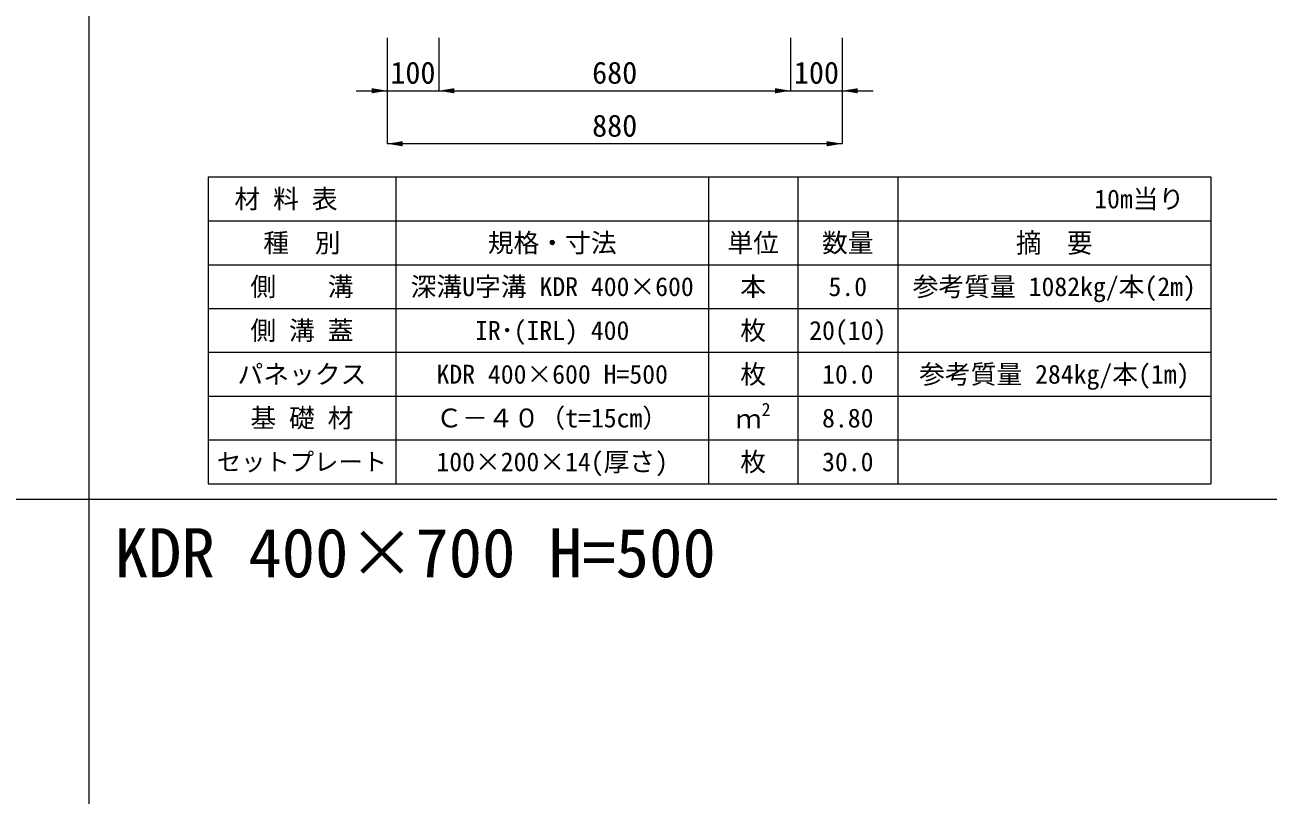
# Model space of a CAD drawing. Units: millimetres at full size. Extents: x 172874 to 217143, y 854931 to 903297.
# Drawn here: x 202619 to 205023, y 869559 to 871049 of the extents above; entities that cross this region are included whole.
import ezdxf
from ezdxf.enums import TextEntityAlignment as Align

# ---------------------------------------------------------------- set-up
doc = ezdxf.new("R2010")
doc.units = ezdxf.units.MM
doc.header["$LTSCALE"] = 20
for name, color, linetype, lineweight in [('Defpoints_3', 8, 'Continuous', 0), ('図枠', 5, 'Continuous', 13), ('寸法・材料表', 7, 'Continuous', 13), ('寸法線', 7, 'Continuous', 13)]:
    doc.layers.add(name, color=color, linetype=linetype, lineweight=lineweight)
doc.layers.add('文字', color=7, linetype='Continuous')
doc.styles.add('ＭＳ ゴシック', font='')
doc.styles.add('ＭＳ Ｐゴシック', font='')
doc.styles.get('ＭＳ ゴシック').set_extended_font_data('MS Gothic')
doc.styles.get('ＭＳ Ｐゴシック').set_extended_font_data('MS PGothic')

# ---------------------------------------------------------------- blocks, each defined once
blk = doc.blocks.new('filled_arrow')
at = {"color": 0, "linetype": 'Continuous', "lineweight": -2}
blk.add_solid([(7.5, 1.25), (0, 0), (7.5, -1.25)], dxfattribs=at)

msp = doc.modelspace()

# ---------------------------------------------------------------- linework, layer by layer
at = {"layer": 'Defpoints_3'}
for p, q in [((202973.45, 870754.4), (204912.35, 870754.4)), ((202973.45, 870754.4), (202973.45, 870669.22)), ((203336.45, 870754.4), (203336.45, 870669.22)), ((203941.45, 870754.4), (203941.45, 870669.22)), ((204113.75, 870754.4), (204113.75, 870669.22)), ((204307.35, 870754.4), (204307.35, 870669.22)), ((204912.35, 870754.4), (204912.35, 870669.22))]:
    msp.add_line(p, q, dxfattribs=at)
at = {"layer": '図枠'}
for p, q in [((202742.9, 874031.02), (202742.9, 855531.02)), ((196742.9, 870131.02), (217142.9, 870131.02))]:
    msp.add_line(p, q, dxfattribs=at)
at = {"layer": '寸法・材料表'}
for p, q in [((202973.45, 870669.22), (204912.35, 870669.22)), ((202973.45, 870669.22), (202973.45, 870161.02)), ((203336.45, 870669.22), (203336.45, 870161.02)), ((203941.45, 870669.22), (203941.45, 870161.02)), ((204113.75, 870669.22), (204113.75, 870161.02)), ((204307.35, 870669.22), (204307.35, 870161.02)), ((204912.35, 870669.22), (204912.35, 870161.02)), ((202973.45, 870584.52), (204912.35, 870584.52)), ((202973.45, 870499.82), (204912.35, 870499.82)), ((202973.45, 870415.12), (204912.35, 870415.12)), ((202973.45, 870330.42), (204912.35, 870330.42)), ((202973.45, 870245.72), (204912.35, 870245.72)), ((202973.45, 870161.02), (204912.35, 870161.02))]:
    msp.add_line(p, q, dxfattribs=at)
at = {"layer": '寸法線'}
for p, q in [((203319.64, 871023.52), (203319.64, 870921.05)), ((203319.64, 871023.52), (203319.64, 870818.58)), ((203419.64, 871023.52), (203419.64, 870921.05)), ((203419.64, 871023.52), (203419.64, 870921.05)), ((204099.9, 871023.52), (204099.9, 870921.05)), ((204099.9, 871023.52), (204099.9, 870921.05)), ((204199.9, 871023.52), (204199.9, 870921.05)), ((204199.9, 871023.52), (204199.9, 870818.58)), ((203259.64, 870921.05), (203479.64, 870921.05)), ((203419.64, 870921.05), (204099.9, 870921.05)), ((204039.9, 870921.05), (204259.9, 870921.05)), ((204199.9, 870818.58), (203319.64, 870818.58))]:
    msp.add_line(p, q, dxfattribs=at)

# ---------------------------------------------------------------- block references
at = {"layer": '寸法線', "xscale": 4, "yscale": 4, "rotation": 180}
for p in [(203319.64, 870921.05), (204099.9, 870921.05), (204099.9, 870921.05), (204199.9, 870818.58)]:
    msp.add_blockref('filled_arrow', p, dxfattribs=at)
at = {"layer": '寸法線', "xscale": 4, "yscale": 4}
for p in [(203419.64, 870921.05), (203419.64, 870921.05), (204199.9, 870921.05), (203319.64, 870818.58)]:
    msp.add_blockref('filled_arrow', p, dxfattribs=at)

# ---------------------------------------------------------------- texts
at = {"layer": '寸法・材料表', "style": 'ＭＳ ゴシック'}
msp.add_text('\u3000材 料 表', height=36.55, dxfattribs=at).set_placement((202974.61, 870711.81), align=Align.MIDDLE_LEFT)
msp.add_text('10m当り\u3000', height=36.55, dxfattribs=at).set_placement((204911.19, 870711.81), align=Align.MIDDLE_RIGHT)
for s, height, p in [('種\u3000別', 36.55, (203154.95, 870626.87)), ('規格・寸法', 36.55, (203638.95, 870626.87)), ('単位', 36.55, (204027.6, 870626.87)), ('数量', 36.55, (204210.55, 870626.87)), ('深溝U字溝 KDR 400×600', 36.55, (203638.95, 870542.17)), ('側\u3000\u3000溝', 36.55, (203154.95, 870542.17)), ('本', 36.55, (204027.6, 870542.17)), ('5.0', 36.55, (204210.55, 870542.17)), ('参考質量 1082kg/本(2m)', 36.55, (204609.85, 870542.17)), ('側 溝 蓋', 36.55, (203154.95, 870457.47)), ('IR･(IRL) 400', 36.55, (203638.95, 870457.47)), ('枚', 36.55, (204027.6, 870457.47)), ('20(10)', 36.55, (204210.55, 870457.47)), ('パネックス', 36.55, (203154.95, 870372.77)), ('KDR 400×600 H=500', 36.55, (203638.95, 870372.77)), ('枚', 36.55, (204027.6, 870372.77)), ('10.0', 36.55, (204210.55, 870372.77)), ('参考質量 284kg/本(1m)', 36.55, (204609.85, 870372.77)), ('基 礎 材', 36.55, (203154.95, 870288.07)), ('Ｃ－４０（t=15cm）', 36.55, (203638.95, 870288.07)), ('8.80', 36.55, (204210.55, 870288.07)), ('セットプレート', 34.46, (203154.95, 870203.37)), ('100×200×14(厚さ)', 36.55, (203638.95, 870203.37)), ('枚', 36.55, (204027.6, 870203.37)), ('30.0', 36.55, (204210.55, 870203.37))]:
    msp.add_text(s, height=height, dxfattribs=at).set_placement(p, align=Align.MIDDLE_CENTER)
at = {"layer": '寸法・材料表', "style": 'ＭＳ Ｐゴシック', "width": 0.95}
msp.add_text('摘\u3000要', height=38.1, dxfattribs=at).set_placement((204609.85, 870626.87), align=Align.MIDDLE_CENTER)
at = {"layer": '寸法・材料表', "style": 'ＭＳ ゴシック'}
for s, height, p in [('2', 25.59, (204043.8, 870284.1)), ('ｍ', 36.55, (203993.95, 870257.15))]:
    msp.add_text(s, height=height, dxfattribs=at).set_placement(p, align=Align.BOTTOM_LEFT)
at = {"layer": '寸法線', "style": 'ＭＳ ゴシック'}
for s, p in [('100', (203369.64, 870956.05)), ('680', (203759.77, 870956.05)), ('100', (204149.9, 870956.05)), ('880', (203759.77, 870853.58))]:
    msp.add_text(s, height=42.72, dxfattribs=at).set_placement(p, align=Align.MIDDLE_CENTER)
at = {"layer": '文字', "style": 'ＭＳ ゴシック'}
msp.add_text('KDR 400×700 H=500', height=94.94, dxfattribs=at).set_placement((202792.9, 869951.52), align=Align.BOTTOM_LEFT)

doc.saveas('drawing.dxf')
